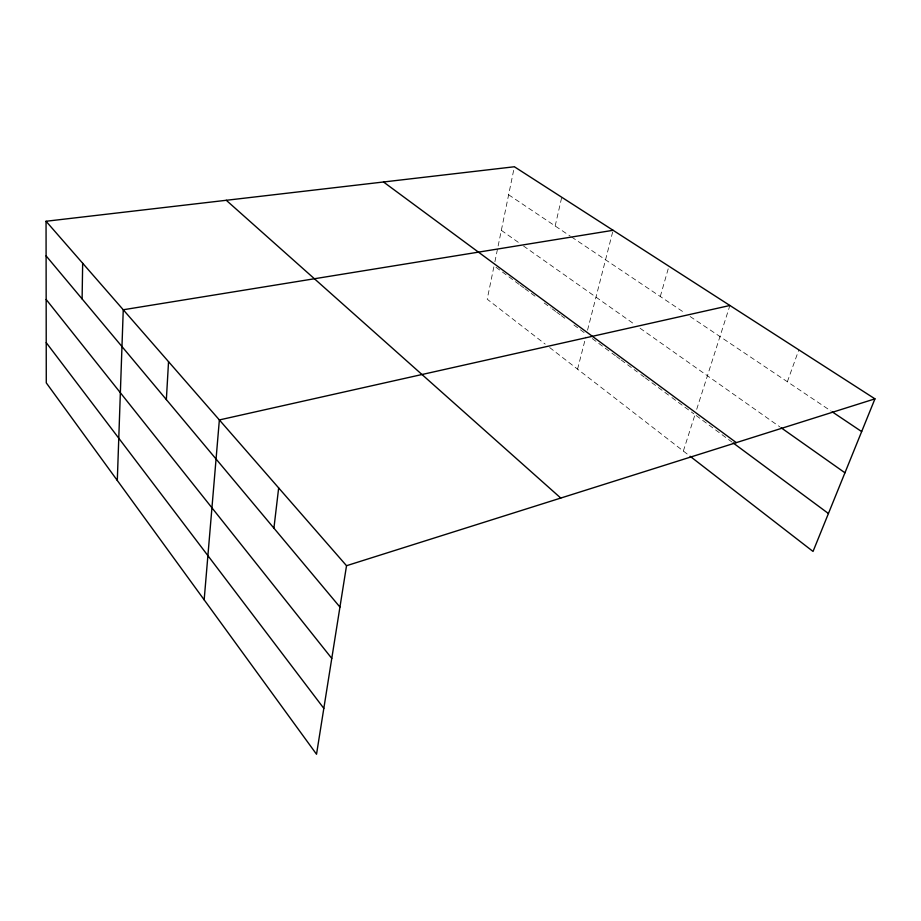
<?xml version="1.0" encoding="UTF-8"?>
<svg xmlns="http://www.w3.org/2000/svg" width="921" height="921" viewBox="0 0 921 921"><rect width="100%" height="100%" fill="white"/><g stroke="black" fill="none" stroke-linecap="round" stroke-linejoin="round"><path stroke-width="0.69" stroke-dasharray="4.61 3.45" d="M494.899 261.748L514.379 166.759M555.167 226.002L561.752 197.244M577.571 369.16L585.779 337.098M587.54 330.179L613.098 230.296M660.288 296.516L668.945 266.238M683.347 451.048L694.987 414.669M696.702 409.304L729.904 305.484M787.363 381.755L798.829 349.853M508.634 194.78L570.398 236.213M571.573 236.996L685.351 313.324M690.128 316.525L830.995 411.019M501.335 230.354L518.822 242.695M523.496 245.988L635.432 324.963M640.072 328.244L779.868 426.884M519.122 284.405L494.059 265.835L487.209 299.21L545.197 344.097M520.261 285.257L523.681 287.789M524.82 288.63L536.218 297.069M544.207 302.986L551.069 308.063M552.209 308.915L555.639 311.448M556.779 312.3L560.21 314.844M561.35 315.684L564.78 318.229M573.921 324.998L586.481 334.3M592.261 338.583L610.75 352.271M611.901 353.134L615.366 355.702M616.529 356.554L619.994 359.121M621.145 359.973L637.32 371.957M640.786 374.525L644.24 377.08M645.391 377.944L670.764 396.732M671.916 397.584L693.835 413.817M696.138 415.521L731.988 442.08M549.664 347.551L688.977 455.4"/><path stroke-width="1.38" d="M82.107 298.922L82.66 263.222M117.301 480.474L123.253 309.767L613.098 230.296M166.356 399.61L168.543 361.677M204.163 599.836L219.359 419.941L729.904 305.484M273.917 528.17L278.66 487.923M46.05 221.259L346.526 565.713L316.525 754.241L46.28 382.871L46.05 221.259L514.379 166.759L874.95 398.851L813.036 551.449L690.105 456.275M346.526 565.713L874.95 398.851M832.181 411.814L861.665 431.592M781.031 427.701L844.948 472.795M383.504 181.99L736.293 442.633M733.139 442.932L828.428 513.515M226.267 200.283L560.774 498.065M46.096 255.877L339.941 607.077M46.154 299.486L331.779 658.411M46.223 342.635L323.824 708.376"/></g></svg>
